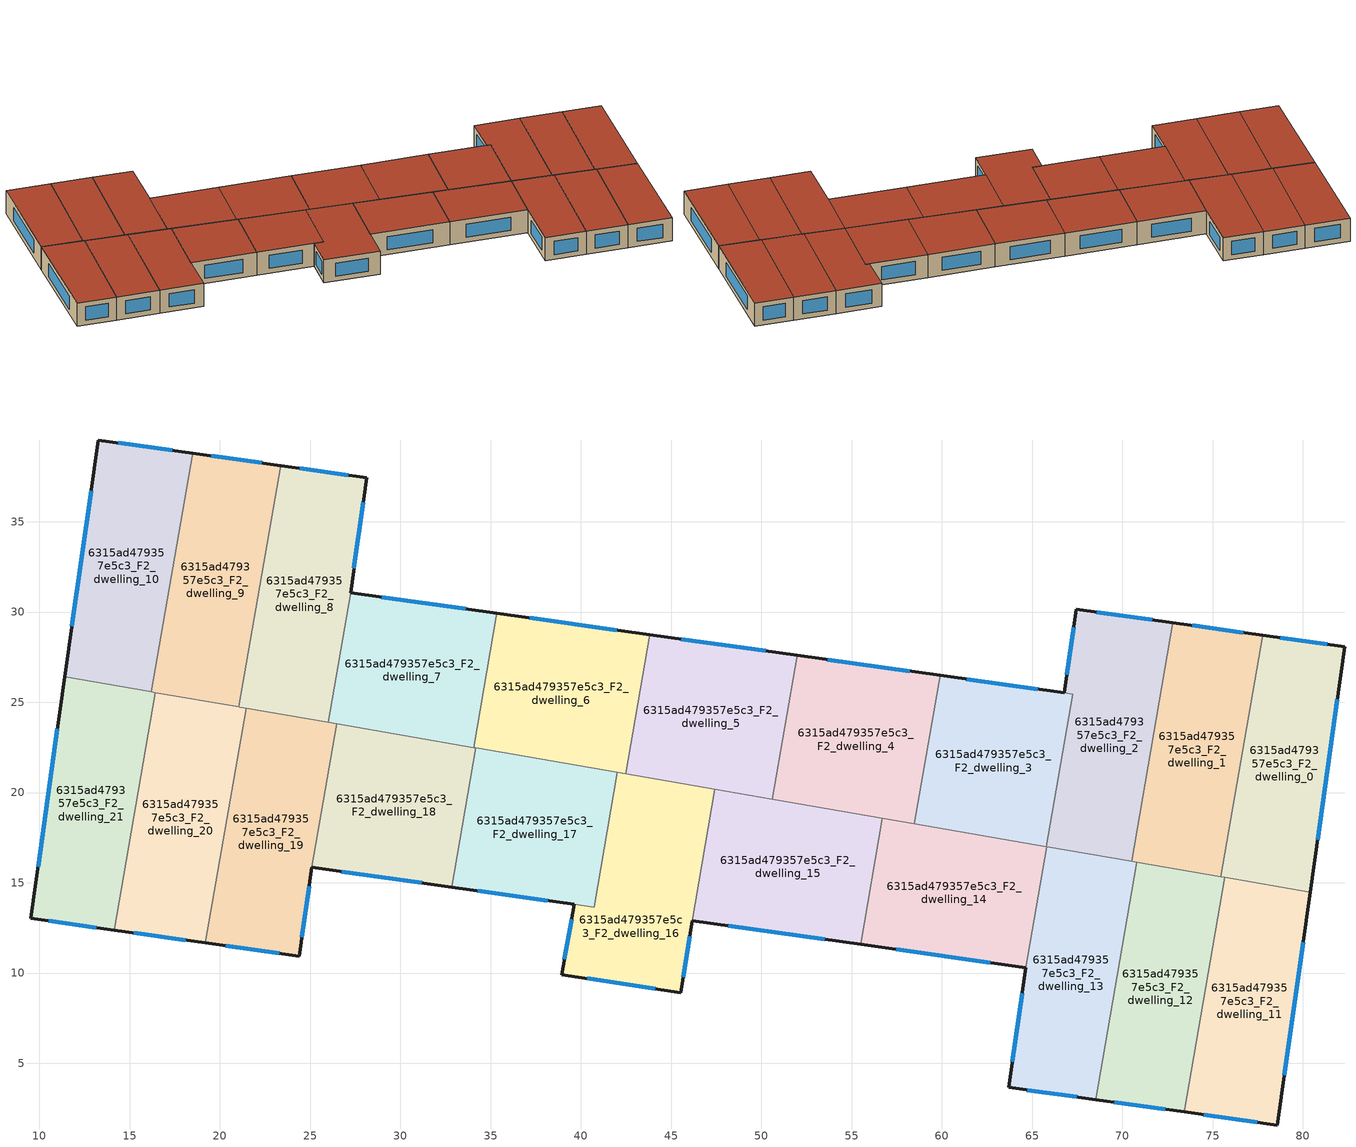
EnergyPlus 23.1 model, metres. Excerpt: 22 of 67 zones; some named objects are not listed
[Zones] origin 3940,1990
6315ad479357e5c3_F2_dwelling_0
 floor to 6315ad479357e5c3_F1_dwelling_0 (EU_floor_Construction): 82.32,28.07 80.4,14.48 75.45,15.33 77.76,28.71 z6
 wall outside (EU_wall_Construction): 80.4,14.48 82.32,28.07 77.76,28.71 z6:9
 wall to 6315ad479357e5c3_F2_dwelling_1 (EU_wall_Construction): 77.76,28.71 75.45,15.33 z6:9
 wall to 6315ad479357e5c3_F2_dwelling_11 (EU_wall_Construction): 75.66,15.3 80.4,14.48 z6:9
 wall to 6315ad479357e5c3_F2_dwelling_12 (EU_wall_Construction): 75.45,15.33 75.66,15.3 z6:9
 window (EU_Window_Construction): 81.34,28.21 78.74,28.57 / 80.81,17.39 81.91,25.16 z6.64:8.36
 roof outside (EU_roof_Construction): 80.4,14.48 82.32,28.07 77.76,28.71 75.45,15.33 z9
6315ad479357e5c3_F2_dwelling_1
 floor to 6315ad479357e5c3_F1_dwelling_1 (EU_floor_Construction): 77.76,28.71 75.45,15.33 70.66,16.16 70.51,16.19 72.8,29.41 z6
 wall outside (EU_wall_Construction): 77.76,28.71 72.8,29.41 z6:9
 wall to 6315ad479357e5c3_F2_dwelling_2 (EU_wall_Construction): 72.8,29.41 70.51,16.19 z6:9
 wall to 6315ad479357e5c3_F2_dwelling_12 (EU_wall_Construction): 70.78,16.14 75.45,15.33 z6:9
 wall to 6315ad479357e5c3_F2_dwelling_13 (EU_wall_Construction): 70.51,16.19 70.66,16.16 70.78,16.14 z6:9
 window (EU_Window_Construction): 76.7,28.86 73.86,29.26 z6.64:8.36
 roof outside (EU_roof_Construction): 75.45,15.33 77.76,28.71 72.8,29.41 70.51,16.19 70.66,16.16 z9
6315ad479357e5c3_F2_dwelling_10
 floor to 6315ad479357e5c3_F1_dwelling_10 (EU_floor_Construction): 18.48,38.8 16.2,25.58 16.05,25.61 11.4,26.41 13.25,39.53 z6
 wall outside (EU_wall_Construction): 18.48,38.8 13.25,39.53 11.4,26.41 z6:9
 wall to 6315ad479357e5c3_F2_dwelling_9 (EU_wall_Construction): 16.2,25.58 18.48,38.8 z6:9
 wall to 6315ad479357e5c3_F2_dwelling_21 (EU_wall_Construction): 11.4,26.41 16.05,25.61 16.2,25.58 z6:9
 window (EU_Window_Construction): 12.85,36.72 11.8,29.22 / 17.36,38.96 14.37,39.38 z6.64:8.36
 roof outside (EU_roof_Construction): 16.2,25.58 18.48,38.8 13.25,39.53 11.4,26.41 16.05,25.61 z9
6315ad479357e5c3_F2_dwelling_11
 floor to 6315ad479357e5c3_F1_dwelling_11 (EU_floor_Construction): 80.4,14.48 78.57,1.58 73.41,2.3 75.66,15.3 z6
 wall outside (EU_wall_Construction): 73.41,2.3 78.57,1.58 80.4,14.48 z6:9
 wall to 6315ad479357e5c3_F2_dwelling_12 (EU_wall_Construction): 75.66,15.3 73.41,2.3 z6:9
 window (EU_Window_Construction): 78.96,4.34 80.01,11.72 / 74.52,2.15 77.47,1.74 z6.64:8.36
 roof outside (EU_roof_Construction): 78.57,1.58 80.4,14.48 75.66,15.3 73.41,2.3 z9
6315ad479357e5c3_F2_dwelling_12
 floor to 6315ad479357e5c3_F1_dwelling_12 (EU_floor_Construction): 75.66,15.3 73.41,2.3 68.51,2.99 70.78,16.14 z6
 wall outside (EU_wall_Construction): 68.51,2.99 73.41,2.3 z6:9
 wall to 6315ad479357e5c3_F2_dwelling_13 (EU_wall_Construction): 70.78,16.14 68.51,2.99 z6:9
 window (EU_Window_Construction): 69.56,2.84 72.36,2.45 z6.64:8.36
 roof outside (EU_roof_Construction): 73.41,2.3 75.66,15.3 70.78,16.14 68.51,2.99 z9
6315ad479357e5c3_F2_dwelling_13
 floor to 6315ad479357e5c3_F1_dwelling_13 (EU_floor_Construction): 70.78,16.14 68.51,2.99 63.7,3.66 64.64,10.31 65.79,17 z6
 wall outside (EU_wall_Construction): 64.64,10.31 63.7,3.66 68.51,2.99 z6:9
 wall to 6315ad479357e5c3_F2_dwelling_14 (EU_wall_Construction): 65.79,17 64.64,10.31 z6:9
 wall to 6315ad479357e5c3_F2_dwelling_2 (EU_wall_Construction): 70.51,16.19 65.79,17 z6:9
 window (EU_Window_Construction): 64.73,3.52 67.48,3.13 / 64.43,8.88 63.9,5.09 z6.64:8.36
 roof outside (EU_roof_Construction): 68.51,2.99 70.78,16.14 65.79,17 64.64,10.31 63.7,3.66 z9
6315ad479357e5c3_F2_dwelling_14
 floor to 6315ad479357e5c3_F1_dwelling_14 (EU_floor_Construction): 65.79,17 64.64,10.31 55.5,11.59 56.7,18.58 z6
 wall outside (EU_wall_Construction): 55.5,11.59 64.64,10.31 z6:9
 wall to 6315ad479357e5c3_F2_dwelling_15 (EU_wall_Construction): 56.7,18.58 55.5,11.59 z6:9
 wall to 6315ad479357e5c3_F2_dwelling_3 (EU_wall_Construction): 65.79,17 58.48,18.27 z6:9
 wall to 6315ad479357e5c3_F2_dwelling_4 (EU_wall_Construction): 58.48,18.27 56.7,18.58 z6:9
 window (EU_Window_Construction): 57.45,11.32 62.68,10.58 z6.64:8.36
 roof outside (EU_roof_Construction): 64.64,10.31 65.79,17 56.7,18.58 55.5,11.59 z9
6315ad479357e5c3_F2_dwelling_15
 floor to 6315ad479357e5c3_F1_dwelling_15 (EU_floor_Construction): 56.7,18.58 55.5,11.59 46.16,12.9 47.42,20.18 z6
 wall outside (EU_wall_Construction): 46.16,12.9 55.5,11.59 z6:9
 wall to 6315ad479357e5c3_F2_dwelling_16 (EU_wall_Construction): 47.42,20.18 46.16,12.9 z6:9
 wall to 6315ad479357e5c3_F2_dwelling_4 (EU_wall_Construction): 56.7,18.58 50.6,19.63 z6:9
 wall to 6315ad479357e5c3_F2_dwelling_5 (EU_wall_Construction): 50.6,19.63 47.42,20.18 z6:9
 window (EU_Window_Construction): 48.16,12.62 53.5,11.87 z6.64:8.36
 roof outside (EU_roof_Construction): 55.5,11.59 56.7,18.58 47.42,20.18 46.16,12.9 z9
6315ad479357e5c3_F2_dwelling_16
 floor to 6315ad479357e5c3_F1_dwelling_16 (EU_floor_Construction): 47.42,20.18 46.16,12.9 45.53,8.91 38.94,9.92 39.62,13.81 40.72,13.66 42.01,21.12 z6
 wall outside (EU_wall_Construction): 39.62,13.81 38.94,9.92 45.53,8.91 46.16,12.9 z6:9
 wall to 6315ad479357e5c3_F2_dwelling_17 (EU_wall_Construction): 42.01,21.12 40.72,13.66 39.62,13.81 z6:9
 wall to 6315ad479357e5c3_F2_dwelling_5 (EU_wall_Construction): 47.42,20.18 42.47,21.04 z6:9
 wall to 6315ad479357e5c3_F2_dwelling_6 (EU_wall_Construction): 42.47,21.04 42.01,21.12 z6:9
 window (EU_Window_Construction): 45.67,9.77 46.03,12.05 / 40.35,9.7 44.12,9.13 / 39.48,12.98 39.09,10.75 z6.64:8.36
 roof outside (EU_roof_Construction): 45.53,8.91 46.16,12.9 47.42,20.18 42.01,21.12 40.72,13.66 39.62,13.81 38.94,9.92 z9
6315ad479357e5c3_F2_dwelling_17
 floor to 6315ad479357e5c3_F1_dwelling_17 (EU_floor_Construction): 42.01,21.12 40.72,13.66 32.84,14.77 34.17,22.47 z6
 wall outside (EU_wall_Construction): 32.84,14.77 39.62,13.81 z6:9
 wall to 6315ad479357e5c3_F2_dwelling_18 (EU_wall_Construction): 34.17,22.47 32.84,14.77 z6:9
 wall to 6315ad479357e5c3_F2_dwelling_6 (EU_wall_Construction): 42.01,21.12 34.17,22.47 z6:9
 window (EU_Window_Construction): 34.29,14.56 38.17,14.02 z6.64:8.36
 roof outside (EU_roof_Construction): 40.72,13.66 42.01,21.12 34.17,22.47 32.84,14.77 z9
6315ad479357e5c3_F2_dwelling_18
 floor to 6315ad479357e5c3_F1_dwelling_18 (EU_floor_Construction): 34.17,22.47 32.84,14.77 25.08,15.86 26.46,23.81 z6
 wall outside (EU_wall_Construction): 25.08,15.86 32.84,14.77 z6:9
 wall to 6315ad479357e5c3_F2_dwelling_19 (EU_wall_Construction): 26.46,23.81 25.08,15.86 z6:9
 wall to 6315ad479357e5c3_F2_dwelling_7 (EU_wall_Construction): 34.05,22.49 26.46,23.81 z6:9
 wall to 6315ad479357e5c3_F2_dwelling_6 (EU_wall_Construction): 34.17,22.47 34.05,22.49 z6:9
 window (EU_Window_Construction): 26.74,15.62 31.18,15 z6.64:8.36
 roof outside (EU_roof_Construction): 32.84,14.77 34.17,22.47 26.46,23.81 25.08,15.86 z9
6315ad479357e5c3_F2_dwelling_19
 floor to 6315ad479357e5c3_F1_dwelling_19 (EU_floor_Construction): 26.46,23.81 25.08,15.86 24.39,10.94 19.2,11.67 21.44,24.67 z6
 wall outside (EU_wall_Construction): 19.2,11.67 24.39,10.94 25.08,15.86 z6:9
 wall to 6315ad479357e5c3_F2_dwelling_20 (EU_wall_Construction): 21.44,24.67 19.2,11.67 z6:9
 wall to 6315ad479357e5c3_F2_dwelling_8 (EU_wall_Construction): 25.99,23.89 21.44,24.67 z6:9
 wall to 6315ad479357e5c3_F2_dwelling_7 (EU_wall_Construction): 26.46,23.81 25.99,23.89 z6:9
 window (EU_Window_Construction): 20.31,11.52 23.27,11.1 / 24.54,12 24.93,14.8 z6.64:8.36
 roof outside (EU_roof_Construction): 24.39,10.94 25.08,15.86 26.46,23.81 21.44,24.67 19.2,11.67 z9
6315ad479357e5c3_F2_dwelling_2
 floor to 6315ad479357e5c3_F1_dwelling_2 (EU_floor_Construction): 72.8,29.41 70.51,16.19 65.79,17 67.25,25.46 66.78,25.53 67.44,30.16 z6
 wall outside (EU_wall_Construction): 72.8,29.41 67.44,30.16 66.78,25.53 z6:9
 wall to 6315ad479357e5c3_F2_dwelling_3 (EU_wall_Construction): 66.78,25.53 67.25,25.46 65.79,17 z6:9
 window (EU_Window_Construction): 71.65,29.57 68.58,30 / 67.3,29.17 66.92,26.52 z6.64:8.36
 roof outside (EU_roof_Construction): 70.51,16.19 72.8,29.41 67.44,30.16 66.78,25.53 67.25,25.46 65.79,17 z9
6315ad479357e5c3_F2_dwelling_20
 floor to 6315ad479357e5c3_F1_dwelling_20 (EU_floor_Construction): 21.3,24.7 21.44,24.67 19.2,11.67 14.15,12.38 16.42,25.54 z6
 wall outside (EU_wall_Construction): 14.15,12.38 19.2,11.67 z6:9
 wall to 6315ad479357e5c3_F2_dwelling_21 (EU_wall_Construction): 16.42,25.54 14.15,12.38 z6:9
 wall to 6315ad479357e5c3_F2_dwelling_9 (EU_wall_Construction): 21.04,24.74 16.42,25.54 z6:9
 wall to 6315ad479357e5c3_F2_dwelling_8 (EU_wall_Construction): 21.44,24.67 21.3,24.7 21.09,24.73 21.04,24.74 z6:9
 window (EU_Window_Construction): 15.23,12.23 18.11,11.82 z6.64:8.36
 roof outside (EU_roof_Construction): 19.2,11.67 21.44,24.67 21.3,24.7 16.42,25.54 14.15,12.38 z9
6315ad479357e5c3_F2_dwelling_21
 floor to 6315ad479357e5c3_F1_dwelling_21 (EU_floor_Construction): 16.42,25.54 14.15,12.38 9.51,13.03 11.4,26.41 z6
 wall outside (EU_wall_Construction): 11.4,26.41 9.51,13.03 14.15,12.38 z6:9
 wall to 6315ad479357e5c3_F2_dwelling_9 (EU_wall_Construction): 16.42,25.54 16.2,25.58 z6:9
 window (EU_Window_Construction): 10.51,12.89 13.16,12.52 / 11,23.54 9.92,15.9 z6.64:8.36
 roof outside (EU_roof_Construction): 14.15,12.38 16.42,25.54 11.4,26.41 9.51,13.03 z9
6315ad479357e5c3_F2_dwelling_3
 floor to 6315ad479357e5c3_F1_dwelling_3 (EU_floor_Construction): 67.25,25.46 65.79,17 58.48,18.27 59.9,26.49 z6
 wall outside (EU_wall_Construction): 66.78,25.53 59.9,26.49 z6:9
 wall to 6315ad479357e5c3_F2_dwelling_4 (EU_wall_Construction): 59.9,26.49 58.48,18.27 z6:9
 window (EU_Window_Construction): 65.31,25.73 61.37,26.28 z6.64:8.36
 roof outside (EU_roof_Construction): 65.79,17 67.25,25.46 59.9,26.49 58.48,18.27 z9
6315ad479357e5c3_F2_dwelling_4
 floor to 6315ad479357e5c3_F1_dwelling_4 (EU_floor_Construction): 59.9,26.49 58.48,18.27 50.6,19.63 51.98,27.6 z6
 wall outside (EU_wall_Construction): 59.9,26.49 51.98,27.6 z6:9
 wall to 6315ad479357e5c3_F2_dwelling_5 (EU_wall_Construction): 51.98,27.6 50.6,19.63 z6:9
 window (EU_Window_Construction): 58.2,26.73 53.68,27.36 z6.64:8.36
 roof outside (EU_roof_Construction): 58.48,18.27 59.9,26.49 51.98,27.6 50.6,19.63 z9
6315ad479357e5c3_F2_dwelling_5
 floor to 6315ad479357e5c3_F1_dwelling_5 (EU_floor_Construction): 51.98,27.6 50.6,19.63 42.47,21.04 43.8,28.74 z6
 wall outside (EU_wall_Construction): 51.98,27.6 43.8,28.74 z6:9
 wall to 6315ad479357e5c3_F2_dwelling_6 (EU_wall_Construction): 43.8,28.74 42.47,21.04 z6:9
 window (EU_Window_Construction): 50.23,27.84 45.56,28.5 z6.64:8.36
 roof outside (EU_roof_Construction): 50.6,19.63 51.98,27.6 43.8,28.74 42.47,21.04 z9
6315ad479357e5c3_F2_dwelling_6
 floor to 6315ad479357e5c3_F1_dwelling_6 (EU_floor_Construction): 43.8,28.74 42.47,21.04 34.05,22.49 35.34,29.93 z6
 wall outside (EU_wall_Construction): 43.8,28.74 35.34,29.93 z6:9
 wall to 6315ad479357e5c3_F2_dwelling_7 (EU_wall_Construction): 35.34,29.93 34.05,22.49 z6:9
 window (EU_Window_Construction): 41.99,29 37.15,29.68 z6.64:8.36
 roof outside (EU_roof_Construction): 42.47,21.04 43.8,28.74 35.34,29.93 34.05,22.49 z9
6315ad479357e5c3_F2_dwelling_7
 floor to 6315ad479357e5c3_F1_dwelling_7 (EU_floor_Construction): 35.34,29.93 34.05,22.49 25.99,23.89 27.23,31.07 z6
 wall outside (EU_wall_Construction): 35.34,29.93 27.23,31.07 z6:9
 wall to 6315ad479357e5c3_F2_dwelling_8 (EU_wall_Construction): 27.23,31.07 25.99,23.89 z6:9
 window (EU_Window_Construction): 33.6,30.17 28.97,30.82 z6.64:8.36
 roof outside (EU_roof_Construction): 34.05,22.49 35.34,29.93 27.23,31.07 25.99,23.89 z9
6315ad479357e5c3_F2_dwelling_8
 floor to 6315ad479357e5c3_F1_dwelling_8 (EU_floor_Construction): 28.13,37.44 27.23,31.07 25.99,23.89 21.09,24.73 21.04,24.74 23.35,38.11 23.4,38.11 z6
 wall outside (EU_wall_Construction): 27.23,31.07 28.13,37.44 23.4,38.11 23.35,38.11 z6:9
 wall to 6315ad479357e5c3_F2_dwelling_9 (EU_wall_Construction): 23.35,38.11 21.04,24.74 z6:9
 window (EU_Window_Construction): 27.12,37.59 24.42,37.96 / 27.42,32.43 27.94,36.08 z6.64:8.36
 roof outside (EU_roof_Construction): 25.99,23.89 27.23,31.07 28.13,37.44 23.4,38.11 23.35,38.11 21.04,24.74 21.09,24.73 z9
6315ad479357e5c3_F2_dwelling_9
 floor to 6315ad479357e5c3_F1_dwelling_9 (EU_floor_Construction): 23.35,38.11 21.04,24.74 16.2,25.58 18.48,38.8 z6
 wall outside (EU_wall_Construction): 23.35,38.11 18.48,38.8 z6:9
 window (EU_Window_Construction): 22.31,38.26 19.53,38.65 z6.64:8.36
 roof outside (EU_roof_Construction): 21.04,24.74 23.35,38.11 18.48,38.8 16.2,25.58 z9
[Building]
EU S2 Campaign: North Axis=0; Terrain=City; Solar Distribution=FullExterior
[Site:Location]
Yerevan-Zvartnots.Intl.AP: Latitude=40.15; Longitude=44.383; Time Zone=4; Elevation=854
[SizingPeriod:WeatherFileDays]
AnnualSizingPeriod: Begin Month=1; Begin Day of Month=1; End Month=12; End Day of Month=31; Day of Week for Start Day=Monday; Use Weather File Daylight Saving Period=No; Use Weather File Rain and Snow Indicators=No
[MATERIAL]
EU_InternalMass_Material: Roughness=MediumRough; Thickness=0.1; Conductivity=1; Density=1800; Specific Heat=900; Thermal Absorptance=0.9; Solar Absorptance=0.7; Visible Absorptance=0.7
[MATERIAL:NOMASS] Roughness=MediumRough; Thermal Absorptance=0.9; Solar Absorptance=0.7; Visible Absorptance=0.7
Name | Thermal Resistance
EU_wall_NoMass | 1.05043
EU_roof_NoMass | 1.45357
EU_floor_NoMass | 0.478065
[WINDOWMATERIAL:SIMPLEGLAZINGSYSTEM]
EU_Window_SimpleGlazing: UFactor=2.5566; Solar Heat Gain Coefficient=0.75; Visible Transmittance=0.75
[CONSTRUCTION]
EU_wall_Construction: EU_wall_NoMass
EU_roof_Construction: EU_roof_NoMass
EU_floor_Construction: EU_floor_NoMass
EU_Window_Construction: EU_Window_SimpleGlazing
EU_InternalMass_Construction: EU_InternalMass_Material
[ZONE] Type=1; Multiplier=1; Ceiling Height=autocalculate; Floor Area=autocalculate; Part of Total Floor Area=Yes
Name | Volume
6315ad479357e5c3_F2_dwelling_0 | 196.947
6315ad479357e5c3_F2_dwelling_1 | 202.979
6315ad479357e5c3_F2_dwelling_10 | 202.977
6315ad479357e5c3_F2_dwelling_11 | 196.965
6315ad479357e5c3_F2_dwelling_12 | 196.924
6315ad479357e5c3_F2_dwelling_13 | 201.777
6315ad479357e5c3_F2_dwelling_14 | 192.083
6315ad479357e5c3_F2_dwelling_15 | 204.435
6315ad479357e5c3_F2_dwelling_16 | 202.708
6315ad479357e5c3_F2_dwelling_17 | 183.665
6315ad479357e5c3_F2_dwelling_18 | 186.657
6315ad479357e5c3_F2_dwelling_19 | 201.273
6315ad479357e5c3_F2_dwelling_2 | 199.431
6315ad479357e5c3_F2_dwelling_20 | 202.873
6315ad479357e5c3_F2_dwelling_21 | 196.958
6315ad479357e5c3_F2_dwelling_3 | 188.315
6315ad479357e5c3_F2_dwelling_4 | 196.907
6315ad479357e5c3_F2_dwelling_5 | 196.919
6315ad479357e5c3_F2_dwelling_6 | 196.946
6315ad479357e5c3_F2_dwelling_7 | 182.026
6315ad479357e5c3_F2_dwelling_8 | 203.714
6315ad479357e5c3_F2_dwelling_9 | 199.029
[INTERNALMASS] Construction=EU_InternalMass_Construction
Name | Zone or ZoneList | Surface Area
6315ad479357e5c3_F2_dwelling_0_EU_InternalMass | 6315ad479357e5c3_F2_dwelling_0 | 65.6491
6315ad479357e5c3_F2_dwelling_1_EU_InternalMass | 6315ad479357e5c3_F2_dwelling_1 | 67.6561
6315ad479357e5c3_F2_dwelling_2_EU_InternalMass | 6315ad479357e5c3_F2_dwelling_2 | 66.4891
6315ad479357e5c3_F2_dwelling_3_EU_InternalMass | 6315ad479357e5c3_F2_dwelling_3 | 62.7889
6315ad479357e5c3_F2_dwelling_4_EU_InternalMass | 6315ad479357e5c3_F2_dwelling_4 | 65.6358
6315ad479357e5c3_F2_dwelling_5_EU_InternalMass | 6315ad479357e5c3_F2_dwelling_5 | 65.6398
6315ad479357e5c3_F2_dwelling_6_EU_InternalMass | 6315ad479357e5c3_F2_dwelling_6 | 65.6489
6315ad479357e5c3_F2_dwelling_7_EU_InternalMass | 6315ad479357e5c3_F2_dwelling_7 | 60.6752
6315ad479357e5c3_F2_dwelling_8_EU_InternalMass | 6315ad479357e5c3_F2_dwelling_8 | 67.9028
6315ad479357e5c3_F2_dwelling_9_EU_InternalMass | 6315ad479357e5c3_F2_dwelling_9 | 66.3422
6315ad479357e5c3_F2_dwelling_10_EU_InternalMass | 6315ad479357e5c3_F2_dwelling_10 | 67.6618
6315ad479357e5c3_F2_dwelling_11_EU_InternalMass | 6315ad479357e5c3_F2_dwelling_11 | 65.6547
6315ad479357e5c3_F2_dwelling_12_EU_InternalMass | 6315ad479357e5c3_F2_dwelling_12 | 65.6413
6315ad479357e5c3_F2_dwelling_13_EU_InternalMass | 6315ad479357e5c3_F2_dwelling_13 | 67.2591
6315ad479357e5c3_F2_dwelling_14_EU_InternalMass | 6315ad479357e5c3_F2_dwelling_14 | 64.0278
6315ad479357e5c3_F2_dwelling_15_EU_InternalMass | 6315ad479357e5c3_F2_dwelling_15 | 68.1452
6315ad479357e5c3_F2_dwelling_16_EU_InternalMass | 6315ad479357e5c3_F2_dwelling_16 | 67.5709
6315ad479357e5c3_F2_dwelling_17_EU_InternalMass | 6315ad479357e5c3_F2_dwelling_17 | 61.2215
6315ad479357e5c3_F2_dwelling_18_EU_InternalMass | 6315ad479357e5c3_F2_dwelling_18 | 62.2188
6315ad479357e5c3_F2_dwelling_19_EU_InternalMass | 6315ad479357e5c3_F2_dwelling_19 | 67.0897
6315ad479357e5c3_F2_dwelling_20_EU_InternalMass | 6315ad479357e5c3_F2_dwelling_20 | 67.6258
6315ad479357e5c3_F2_dwelling_21_EU_InternalMass | 6315ad479357e5c3_F2_dwelling_21 | 65.6527
[OTHEREQUIPMENT] Fuel Type=Electricity; Design Level Calculation Method=Watts/Area; Power per Zone Floor Area=1; Fraction Latent=0; Fraction Radiant=0; Fraction Lost=0; Carbon Dioxide Generation Rate=0; EndUse Subcategory=EU_Step8_InternalGains
Name | Zone or ZoneList or Space or SpaceList | Schedule
EU_Step8_InternalGain_6315ad479357e5c3_F2_dwelling_0_f000 | 6315ad479357e5c3_F2_dwelling_0 | EU_Step8_GainSchedule_6315ad479357e5c3_F2_dwelling_0_f000
EU_Step8_InternalGain_6315ad479357e5c3_F2_dwelling_1_f000 | 6315ad479357e5c3_F2_dwelling_1 | EU_Step8_GainSchedule_6315ad479357e5c3_F2_dwelling_1_f000
EU_Step8_InternalGain_6315ad479357e5c3_F2_dwelling_2_f000 | 6315ad479357e5c3_F2_dwelling_2 | EU_Step8_GainSchedule_6315ad479357e5c3_F2_dwelling_2_f000
EU_Step8_InternalGain_6315ad479357e5c3_F2_dwelling_3_f000 | 6315ad479357e5c3_F2_dwelling_3 | EU_Step8_GainSchedule_6315ad479357e5c3_F2_dwelling_3_f000
EU_Step8_InternalGain_6315ad479357e5c3_F2_dwelling_4_f000 | 6315ad479357e5c3_F2_dwelling_4 | EU_Step8_GainSchedule_6315ad479357e5c3_F2_dwelling_4_f000
EU_Step8_InternalGain_6315ad479357e5c3_F2_dwelling_5_f000 | 6315ad479357e5c3_F2_dwelling_5 | EU_Step8_GainSchedule_6315ad479357e5c3_F2_dwelling_5_f000
EU_Step8_InternalGain_6315ad479357e5c3_F2_dwelling_6_f000 | 6315ad479357e5c3_F2_dwelling_6 | EU_Step8_GainSchedule_6315ad479357e5c3_F2_dwelling_6_f000
EU_Step8_InternalGain_6315ad479357e5c3_F2_dwelling_7_f000 | 6315ad479357e5c3_F2_dwelling_7 | EU_Step8_GainSchedule_6315ad479357e5c3_F2_dwelling_7_f000
EU_Step8_InternalGain_6315ad479357e5c3_F2_dwelling_8_f000 | 6315ad479357e5c3_F2_dwelling_8 | EU_Step8_GainSchedule_6315ad479357e5c3_F2_dwelling_8_f000
EU_Step8_InternalGain_6315ad479357e5c3_F2_dwelling_9_f000 | 6315ad479357e5c3_F2_dwelling_9 | EU_Step8_GainSchedule_6315ad479357e5c3_F2_dwelling_9_f000
EU_Step8_InternalGain_6315ad479357e5c3_F2_dwelling_10_f000 | 6315ad479357e5c3_F2_dwelling_10 | EU_Step8_GainSchedule_6315ad479357e5c3_F2_dwelling_10_f000
EU_Step8_InternalGain_6315ad479357e5c3_F2_dwelling_11_f000 | 6315ad479357e5c3_F2_dwelling_11 | EU_Step8_GainSchedule_6315ad479357e5c3_F2_dwelling_11_f000
EU_Step8_InternalGain_6315ad479357e5c3_F2_dwelling_12_f000 | 6315ad479357e5c3_F2_dwelling_12 | EU_Step8_GainSchedule_6315ad479357e5c3_F2_dwelling_12_f000
EU_Step8_InternalGain_6315ad479357e5c3_F2_dwelling_13_f000 | 6315ad479357e5c3_F2_dwelling_13 | EU_Step8_GainSchedule_6315ad479357e5c3_F2_dwelling_13_f000
EU_Step8_InternalGain_6315ad479357e5c3_F2_dwelling_14_f000 | 6315ad479357e5c3_F2_dwelling_14 | EU_Step8_GainSchedule_6315ad479357e5c3_F2_dwelling_14_f000
EU_Step8_InternalGain_6315ad479357e5c3_F2_dwelling_15_f000 | 6315ad479357e5c3_F2_dwelling_15 | EU_Step8_GainSchedule_6315ad479357e5c3_F2_dwelling_15_f000
EU_Step8_InternalGain_6315ad479357e5c3_F2_dwelling_16_f000 | 6315ad479357e5c3_F2_dwelling_16 | EU_Step8_GainSchedule_6315ad479357e5c3_F2_dwelling_16_f000
EU_Step8_InternalGain_6315ad479357e5c3_F2_dwelling_17_f000 | 6315ad479357e5c3_F2_dwelling_17 | EU_Step8_GainSchedule_6315ad479357e5c3_F2_dwelling_17_f000
EU_Step8_InternalGain_6315ad479357e5c3_F2_dwelling_18_f000 | 6315ad479357e5c3_F2_dwelling_18 | EU_Step8_GainSchedule_6315ad479357e5c3_F2_dwelling_18_f000
EU_Step8_InternalGain_6315ad479357e5c3_F2_dwelling_19_f000 | 6315ad479357e5c3_F2_dwelling_19 | EU_Step8_GainSchedule_6315ad479357e5c3_F2_dwelling_19_f000
EU_Step8_InternalGain_6315ad479357e5c3_F2_dwelling_20_f000 | 6315ad479357e5c3_F2_dwelling_20 | EU_Step8_GainSchedule_6315ad479357e5c3_F2_dwelling_20_f000
EU_Step8_InternalGain_6315ad479357e5c3_F2_dwelling_21_f000 | 6315ad479357e5c3_F2_dwelling_21 | EU_Step8_GainSchedule_6315ad479357e5c3_F2_dwelling_21_f000
[ZONEVENTILATION:DESIGNFLOWRATE] Schedule=EU_AlwaysOn; Design Flow Rate Calculation Method=AirChanges/Hour; Air Changes per Hour=0.557805; Ventilation Type=Natural; Fan Pressure Rise=0; Fan Total Efficiency=1; Constant Term Coefficient=1; Temperature Term Coefficient=0; Velocity Term Coefficient=0; Velocity Squared Term Coefficient=0; Minimum Indoor Temperature=-100; Maximum Indoor Temperature=100; Delta Temperature=-100; Minimum Outdoor Temperature=-100; Maximum Outdoor Temperature=100; Maximum Wind Speed=40
Name | Zone or ZoneList or Space or SpaceList
EU_ConstantAir_6315ad479357e5c3_F2_dwelling_0 | 6315ad479357e5c3_F2_dwelling_0
EU_ConstantAir_6315ad479357e5c3_F2_dwelling_1 | 6315ad479357e5c3_F2_dwelling_1
EU_ConstantAir_6315ad479357e5c3_F2_dwelling_2 | 6315ad479357e5c3_F2_dwelling_2
EU_ConstantAir_6315ad479357e5c3_F2_dwelling_3 | 6315ad479357e5c3_F2_dwelling_3
EU_ConstantAir_6315ad479357e5c3_F2_dwelling_4 | 6315ad479357e5c3_F2_dwelling_4
EU_ConstantAir_6315ad479357e5c3_F2_dwelling_5 | 6315ad479357e5c3_F2_dwelling_5
EU_ConstantAir_6315ad479357e5c3_F2_dwelling_6 | 6315ad479357e5c3_F2_dwelling_6
EU_ConstantAir_6315ad479357e5c3_F2_dwelling_7 | 6315ad479357e5c3_F2_dwelling_7
EU_ConstantAir_6315ad479357e5c3_F2_dwelling_8 | 6315ad479357e5c3_F2_dwelling_8
EU_ConstantAir_6315ad479357e5c3_F2_dwelling_9 | 6315ad479357e5c3_F2_dwelling_9
EU_ConstantAir_6315ad479357e5c3_F2_dwelling_10 | 6315ad479357e5c3_F2_dwelling_10
EU_ConstantAir_6315ad479357e5c3_F2_dwelling_11 | 6315ad479357e5c3_F2_dwelling_11
EU_ConstantAir_6315ad479357e5c3_F2_dwelling_12 | 6315ad479357e5c3_F2_dwelling_12
EU_ConstantAir_6315ad479357e5c3_F2_dwelling_13 | 6315ad479357e5c3_F2_dwelling_13
EU_ConstantAir_6315ad479357e5c3_F2_dwelling_14 | 6315ad479357e5c3_F2_dwelling_14
EU_ConstantAir_6315ad479357e5c3_F2_dwelling_15 | 6315ad479357e5c3_F2_dwelling_15
EU_ConstantAir_6315ad479357e5c3_F2_dwelling_16 | 6315ad479357e5c3_F2_dwelling_16
EU_ConstantAir_6315ad479357e5c3_F2_dwelling_17 | 6315ad479357e5c3_F2_dwelling_17
EU_ConstantAir_6315ad479357e5c3_F2_dwelling_18 | 6315ad479357e5c3_F2_dwelling_18
EU_ConstantAir_6315ad479357e5c3_F2_dwelling_19 | 6315ad479357e5c3_F2_dwelling_19
EU_ConstantAir_6315ad479357e5c3_F2_dwelling_20 | 6315ad479357e5c3_F2_dwelling_20
EU_ConstantAir_6315ad479357e5c3_F2_dwelling_21 | 6315ad479357e5c3_F2_dwelling_21
[HVACTEMPLATE:ZONE:IDEALLOADSAIRSYSTEM] System Availability Schedule=EU_AlwaysOn; Maximum Heating Supply Air Temperature=50; Minimum Cooling Supply Air Temperature=13; Maximum Heating Supply Air Humidity Ratio=0.0156; Minimum Cooling Supply Air Humidity Ratio=0.0077; Heating Limit=NoLimit; Cooling Limit=NoLimit; Heating Availability Schedule=EU_AlwaysOn; Cooling Availability Schedule=EU_CoolingOff; Dehumidification Control Type=ConstantSensibleHeatRatio; Cooling Sensible Heat Ratio=0.7; Dehumidification Setpoint=60; Humidification Control Type=None; Humidification Setpoint=30; Outdoor Air Method=None; Outdoor Air Flow Rate per Person=0.00944; Outdoor Air Flow Rate per Zone Floor Area=0; Outdoor Air Flow Rate per Zone=0; Demand Controlled Ventilation Type=None; Outdoor Air Economizer Type=NoEconomizer; Heat Recovery Type=None; Sensible Heat Recovery Effectiveness=0.7; Latent Heat Recovery Effectiveness=0.65
Name | Template Thermostat
6315ad479357e5c3_F2_dwelling_0 | EU_HeatOnly_6315ad479357e5c3_F2_dwelling_0
6315ad479357e5c3_F2_dwelling_1 | EU_HeatOnly_6315ad479357e5c3_F2_dwelling_1
6315ad479357e5c3_F2_dwelling_2 | EU_HeatOnly_6315ad479357e5c3_F2_dwelling_2
6315ad479357e5c3_F2_dwelling_3 | EU_HeatOnly_6315ad479357e5c3_F2_dwelling_3
6315ad479357e5c3_F2_dwelling_4 | EU_HeatOnly_6315ad479357e5c3_F2_dwelling_4
6315ad479357e5c3_F2_dwelling_5 | EU_HeatOnly_6315ad479357e5c3_F2_dwelling_5
6315ad479357e5c3_F2_dwelling_6 | EU_HeatOnly_6315ad479357e5c3_F2_dwelling_6
6315ad479357e5c3_F2_dwelling_7 | EU_HeatOnly_6315ad479357e5c3_F2_dwelling_7
6315ad479357e5c3_F2_dwelling_8 | EU_HeatOnly_6315ad479357e5c3_F2_dwelling_8
6315ad479357e5c3_F2_dwelling_9 | EU_HeatOnly_6315ad479357e5c3_F2_dwelling_9
6315ad479357e5c3_F2_dwelling_10 | EU_HeatOnly_6315ad479357e5c3_F2_dwelling_10
6315ad479357e5c3_F2_dwelling_11 | EU_HeatOnly_6315ad479357e5c3_F2_dwelling_11
6315ad479357e5c3_F2_dwelling_12 | EU_HeatOnly_6315ad479357e5c3_F2_dwelling_12
6315ad479357e5c3_F2_dwelling_13 | EU_HeatOnly_6315ad479357e5c3_F2_dwelling_13
6315ad479357e5c3_F2_dwelling_14 | EU_HeatOnly_6315ad479357e5c3_F2_dwelling_14
6315ad479357e5c3_F2_dwelling_15 | EU_HeatOnly_6315ad479357e5c3_F2_dwelling_15
6315ad479357e5c3_F2_dwelling_16 | EU_HeatOnly_6315ad479357e5c3_F2_dwelling_16
6315ad479357e5c3_F2_dwelling_17 | EU_HeatOnly_6315ad479357e5c3_F2_dwelling_17
6315ad479357e5c3_F2_dwelling_18 | EU_HeatOnly_6315ad479357e5c3_F2_dwelling_18
6315ad479357e5c3_F2_dwelling_19 | EU_HeatOnly_6315ad479357e5c3_F2_dwelling_19
6315ad479357e5c3_F2_dwelling_20 | EU_HeatOnly_6315ad479357e5c3_F2_dwelling_20
6315ad479357e5c3_F2_dwelling_21 | EU_HeatOnly_6315ad479357e5c3_F2_dwelling_21
[SIZING:ZONE] Zone Cooling Design Supply Air Temperature Input Method=SupplyAirTemperature; Zone Cooling Design Supply Air Temperature=13; Zone Heating Design Supply Air Temperature Input Method=SupplyAirTemperature; Zone Heating Design Supply Air Temperature=50; Zone Cooling Design Supply Air Humidity Ratio=0.008; Zone Heating Design Supply Air Humidity Ratio=0.008; Cooling Design Air Flow Method=DesignDay; Cooling Design Air Flow Rate=0; Cooling Minimum Air Flow per Zone Floor Area=0.000762; Cooling Minimum Air Flow=0; Cooling Minimum Air Flow Fraction=0.2; Heating Design Air Flow Method=DesignDay; Heating Design Air Flow Rate=0; Heating Maximum Air Flow per Zone Floor Area=0.002032; Heating Maximum Air Flow=0.141576; Heating Maximum Air Flow Fraction=0.3; Account for Dedicated Outdoor Air System=No; Dedicated Outdoor Air System Control Strategy=NeutralSupplyAir; Dedicated Outdoor Air Low Setpoint Temperature for Design=autosize; Dedicated Outdoor Air High Setpoint Temperature for Design=autosize; Zone Load Sizing Method=Sensible Load Only No Latent Load; Zone Latent Cooling Design Supply Air Humidity Ratio Input Method=HumidityRatioDifference; Zone Cooling Design Supply Air Humidity Ratio Difference=0.005; Zone Latent Heating Design Supply Air Humidity Ratio Input Method=HumidityRatioDifference; Zone Humidification Design Supply Air Humidity Ratio Difference=0.005
6315ad479357e5c3_F2_dwelling_0; 6315ad479357e5c3_F2_dwelling_1; 6315ad479357e5c3_F2_dwelling_2; 6315ad479357e5c3_F2_dwelling_3; 6315ad479357e5c3_F2_dwelling_4; 6315ad479357e5c3_F2_dwelling_5; 6315ad479357e5c3_F2_dwelling_6; 6315ad479357e5c3_F2_dwelling_7; 6315ad479357e5c3_F2_dwelling_8; 6315ad479357e5c3_F2_dwelling_9; 6315ad479357e5c3_F2_dwelling_10; 6315ad479357e5c3_F2_dwelling_11; 6315ad479357e5c3_F2_dwelling_12; 6315ad479357e5c3_F2_dwelling_13; 6315ad479357e5c3_F2_dwelling_14; 6315ad479357e5c3_F2_dwelling_15; 6315ad479357e5c3_F2_dwelling_16; 6315ad479357e5c3_F2_dwelling_17; 6315ad479357e5c3_F2_dwelling_18; 6315ad479357e5c3_F2_dwelling_19; 6315ad479357e5c3_F2_dwelling_20; 6315ad479357e5c3_F2_dwelling_21
[SCHEDULE:CONSTANT]
Name | Hourly Value
EU_AlwaysOn | 1
EU_CoolingOff | 0
[SCHEDULE:FILE] Column Number=1; Rows to Skip at Top=0; Number of Hours of Data=8760; Column Separator=Comma; Interpolate to Timestep=No; Minutes per Item=60; Adjust Schedule for Daylight Savings=Yes
Name | File
EU_Step8_GainSchedule_6315ad479357e5c3_F2_dwelling_0_f000 | ../../schedules/6315ad479357e5c3/6315ad479357e5c3_F2_dwelling_0_f000_gain.csv
EU_Step8_GainSchedule_6315ad479357e5c3_F2_dwelling_1_f000 | ../../schedules/6315ad479357e5c3/6315ad479357e5c3_F2_dwelling_1_f000_gain.csv
EU_Step8_GainSchedule_6315ad479357e5c3_F2_dwelling_2_f000 | ../../schedules/6315ad479357e5c3/6315ad479357e5c3_F2_dwelling_2_f000_gain.csv
EU_Step8_GainSchedule_6315ad479357e5c3_F2_dwelling_3_f000 | ../../schedules/6315ad479357e5c3/6315ad479357e5c3_F2_dwelling_3_f000_gain.csv
EU_Step8_GainSchedule_6315ad479357e5c3_F2_dwelling_4_f000 | ../../schedules/6315ad479357e5c3/6315ad479357e5c3_F2_dwelling_4_f000_gain.csv
EU_Step8_GainSchedule_6315ad479357e5c3_F2_dwelling_5_f000 | ../../schedules/6315ad479357e5c3/6315ad479357e5c3_F2_dwelling_5_f000_gain.csv
EU_Step8_GainSchedule_6315ad479357e5c3_F2_dwelling_6_f000 | ../../schedules/6315ad479357e5c3/6315ad479357e5c3_F2_dwelling_6_f000_gain.csv
EU_Step8_GainSchedule_6315ad479357e5c3_F2_dwelling_7_f000 | ../../schedules/6315ad479357e5c3/6315ad479357e5c3_F2_dwelling_7_f000_gain.csv
EU_Step8_GainSchedule_6315ad479357e5c3_F2_dwelling_8_f000 | ../../schedules/6315ad479357e5c3/6315ad479357e5c3_F2_dwelling_8_f000_gain.csv
EU_Step8_GainSchedule_6315ad479357e5c3_F2_dwelling_9_f000 | ../../schedules/6315ad479357e5c3/6315ad479357e5c3_F2_dwelling_9_f000_gain.csv
EU_Step8_GainSchedule_6315ad479357e5c3_F2_dwelling_10_f000 | ../../schedules/6315ad479357e5c3/6315ad479357e5c3_F2_dwelling_10_f000_gain.csv
EU_Step8_GainSchedule_6315ad479357e5c3_F2_dwelling_11_f000 | ../../schedules/6315ad479357e5c3/6315ad479357e5c3_F2_dwelling_11_f000_gain.csv
EU_Step8_GainSchedule_6315ad479357e5c3_F2_dwelling_12_f000 | ../../schedules/6315ad479357e5c3/6315ad479357e5c3_F2_dwelling_12_f000_gain.csv
EU_Step8_GainSchedule_6315ad479357e5c3_F2_dwelling_13_f000 | ../../schedules/6315ad479357e5c3/6315ad479357e5c3_F2_dwelling_13_f000_gain.csv
EU_Step8_GainSchedule_6315ad479357e5c3_F2_dwelling_14_f000 | ../../schedules/6315ad479357e5c3/6315ad479357e5c3_F2_dwelling_14_f000_gain.csv
EU_Step8_GainSchedule_6315ad479357e5c3_F2_dwelling_15_f000 | ../../schedules/6315ad479357e5c3/6315ad479357e5c3_F2_dwelling_15_f000_gain.csv
EU_Step8_GainSchedule_6315ad479357e5c3_F2_dwelling_16_f000 | ../../schedules/6315ad479357e5c3/6315ad479357e5c3_F2_dwelling_16_f000_gain.csv
EU_Step8_GainSchedule_6315ad479357e5c3_F2_dwelling_17_f000 | ../../schedules/6315ad479357e5c3/6315ad479357e5c3_F2_dwelling_17_f000_gain.csv
EU_Step8_GainSchedule_6315ad479357e5c3_F2_dwelling_18_f000 | ../../schedules/6315ad479357e5c3/6315ad479357e5c3_F2_dwelling_18_f000_gain.csv
EU_Step8_GainSchedule_6315ad479357e5c3_F2_dwelling_19_f000 | ../../schedules/6315ad479357e5c3/6315ad479357e5c3_F2_dwelling_19_f000_gain.csv
EU_Step8_GainSchedule_6315ad479357e5c3_F2_dwelling_20_f000 | ../../schedules/6315ad479357e5c3/6315ad479357e5c3_F2_dwelling_20_f000_gain.csv
EU_Step8_GainSchedule_6315ad479357e5c3_F2_dwelling_21_f000 | ../../schedules/6315ad479357e5c3/6315ad479357e5c3_F2_dwelling_21_f000_gain.csv
